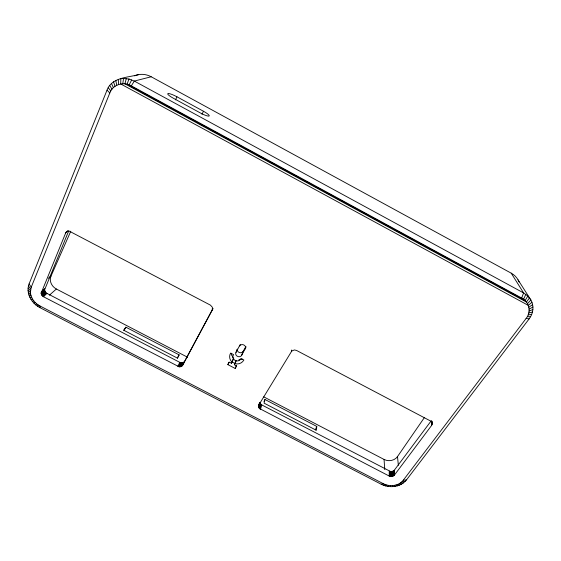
<?xml version="1.0" encoding="UTF-8"?>
<svg xmlns="http://www.w3.org/2000/svg" width="561" height="561" viewBox="0 0 561 561"><rect width="100%" height="100%" fill="white"/><g stroke="black" fill="none" stroke-linecap="round" stroke-linejoin="round"><path stroke-width="0.84" d="M392.055 476.492L392.055 471.535L394.313 470.23L431.255 420.743L431.64 425.399L394.334 475.188L392.055 476.492L389.236 476.065L259.371 408.443L258.502 406.683L258.866 404.888L291.762 351.053L294.35 349.952L296.552 350.45L430.378 420.904L432.124 422.945L431.64 425.399M390.603 476.506L390.617 471.542L261.77 404.923L260.241 403.534L259.792 402.328L258.502 406.683M391.333 476.555L391.34 471.598L392.055 471.535M389.895 476.338L389.916 471.38M389.236 476.065L389.264 471.107M518.048 279.834L530.888 300.002C534.275 305.906 533.294 313.592 529.149 318.865L406.48 479.907C400.596 487.32 389.306 488.428 381.2 484.234L39.971 307.659C31.647 303.473 25.554 293.179 29.067 283.957L107.032 90.118C111.716 77.32 127.838 77.593 138.637 74.62M30.399 292.316L31.241 287.176L109.809 92.972C112.81 84.466 123.834 81.247 131.33 85.861L521.688 298.052C529.24 301.594 531.526 312.161 526.092 318.501L403.254 480.251C398.64 486.163 389.678 487.039 383.275 483.68L39.838 305.906C34.747 303.277 30.771 298.136 30.399 292.316L28.05 290.388M41.107 293.256L65.7 232.913L67.047 231.42L69.15 231.062L210.438 305.142L212.416 307.33L212.268 310.016L182.598 365.288L181.203 366.557L179.148 366.817L43.506 296.748L41.816 295.254L41.107 293.256L44.571 289.925L68.715 230.866M316.769 426.423L316.397 430.322L264.063 403.135L264.939 399.481L316.769 426.423L315.289 429.95M37.818 306.397L38.036 304.84M122.789 83.736L123.539 78.449L129.009 79.024L134.317 81.079L523.588 292.926L527.824 296.033L530.888 300.002L527.508 303.641M390.344 486.653L390.554 485.623M291.341 351.593L291.748 350.001M126.281 78.54L124.921 83.813L526.428 302.014L529.507 297.912M260.5 409.299L261.77 404.923M259.89 408.913L261.167 404.544M258.958 407.896L260.241 403.534M259.371 408.443L260.648 404.074M258.663 407.307L259.953 402.945M258.488 406.059L259.301 403.443M521.688 298.052L523.588 292.926L511.211 273.165L151.19 76.766A20.736 19.123 63.3 0 0 134.612 75.847M237.219 349.279L235.978 352.427A3.191 2.77 20.8 0 0 237.422 356.312A3.191 2.77 20.8 0 0 241.623 355.379L245.914 347.357M241.623 355.379L243.109 351.41L245.977 346.432M129.009 79.024L127.052 84.192L525.11 300.549L527.824 296.033M228.832 362.224L227.864 364.636L235.199 368.465L236.433 365.218M235.199 368.465L236.658 365.94L234.428 364.776L235.985 360.744M234.428 364.776L236.335 360.4M235.978 352.427L240.276 344.405M227.864 364.636L229.309 362.104L231.532 363.269L233.776 358.093M231.532 363.269L233.117 359.25M48.344 278.256L51.023 276.04L70.777 231.223M263.979 401.571L264.939 399.481M175.502 99.907L176.939 96.794L203.468 111.246A8.247 1.48 27.4 0 1 209.127 116.029A8.247 1.48 27.4 0 1 200.417 112.985L173.356 98.245A8.331 1.48 27 0 1 167.914 93.575A8.331 1.48 27 0 1 176.939 96.794M523.553 299.244L525.825 294.35M201.988 114.332L203.468 111.246M212.268 310.016L212.998 308.585M182.241 365.807L212.864 308.718M182.598 365.288L184.639 361.298M129.156 84.851L131.716 79.872M181.203 366.557L183.251 362.56L184.281 361.81M181.771 366.235L183.819 362.238M179.864 366.859L181.925 362.862L183.251 362.56M180.558 366.768L182.613 362.771M179.148 366.817L181.217 362.82L181.925 362.862M178.44 366.656L180.516 362.658L181.217 362.82M177.76 366.368L179.843 362.378L180.516 362.658M35.806 304.896L36.458 303.669M177.325 358.283L179.141 354.875L125.888 327.189L123.623 330.177L177.409 358.121L179.141 354.875M123.946 330.555L125.888 327.189M131.33 85.861L134.317 81.079L151.19 76.766M398.352 465.293L397.504 456.577L424.27 417.742M387.953 486.415L388.682 485.44M43.506 296.748L46.942 293.389L179.843 362.378M42.86 296.341L46.304 292.989L46.942 293.389M42.292 295.836L45.736 292.484L44.571 289.925M41.816 295.254L45.266 291.909M41.451 294.616L44.901 291.271M41.212 293.936L44.67 290.605M41.318 291.972L44.782 288.649M41.142 292.59L44.607 289.266M49.382 295.198L56.373 289.013L187.612 357.266M531.933 302.253L528.322 305.387L120.692 83.954L120.853 78.729L123.539 78.449M65.7 232.913L67.937 231.013M66.03 232.317L67.706 230.894M33.969 303.192L35.02 302.337M385.603 485.924L386.845 485.055M528.869 307.232L532.627 304.616M529.121 309.132L532.95 307.049M383.338 485.195L385.07 484.487M529.093 311.06L532.901 309.518M242.282 359.096L238.748 359.931M32.328 301.306L33.744 300.864M528.771 312.982L532.487 311.979M381.2 484.234L383.275 483.68M528.167 314.861L531.716 314.377M403.254 480.251L406.48 479.907M402.097 481.569L405.098 481.485M30.925 299.279L32.643 299.272M527.298 316.67L530.594 316.692M390.617 471.542L391.34 471.598M400.82 482.67L403.464 482.888M526.092 318.501L529.149 318.865M399.376 483.617L401.613 484.094M29.775 297.134L31.746 297.596M235.094 363.619C238.439 364.692 242.205 363.086 243.874 360.008L240.95 358.479C238.776 363.823 230.073 359.461 233.565 354.622L230.641 353.086C228.832 356.004 229.435 360.029 232.198 362.104M397.784 484.395L399.586 485.083M28.906 294.911L31.065 295.857M263.712 396.844L384.075 459.445A9.832 8.534 2.4 0 0 397.504 456.577M231.658 361.754L235.29 363.647M28.331 292.653L30.617 294.09M396.08 484.992L397.405 485.847M45.736 292.484L46.304 292.989M107.032 90.118L109.809 92.972M28.085 288.158L30.427 290.57M233.159 357.497L231.525 354.994L231.167 353.283M394.285 485.398L395.112 486.366M108.217 87.67L110.805 90.924M28.422 285.998L30.694 288.887M29.067 283.957L31.241 287.176M109.711 85.44L111.983 89.185M111.492 83.47L113.378 87.642M113.539 81.78L114.977 86.324M392.434 485.609L392.742 486.639M115.804 80.412L116.751 85.265M432.026 421.262L432.222 423.583M431.977 421.893L432.173 424.214M431.654 420.953L431.977 424.831M118.259 79.389L118.666 84.466M39.838 305.906L39.971 307.659M384.075 459.445L384.748 469.634M394.313 470.23L394.334 475.188M393.885 470.693L393.899 475.651M393.352 471.072L393.366 476.03M392.735 471.359L392.742 476.317M239.666 345.962A3.205 2.798 20.7 0 1 243.895 345.008A3.205 2.798 20.7 0 1 245.332 348.928M243.109 351.41A3.156 2.749 20.8 0 1 239.33 352.511A3.156 2.749 20.8 0 1 237.268 349.159M511.211 273.165A19.88 17.945 -17.9 0 1 519.051 281.973M56.373 289.013A10.259 9.011 39.7 0 1 51.023 276.04"/></g></svg>
